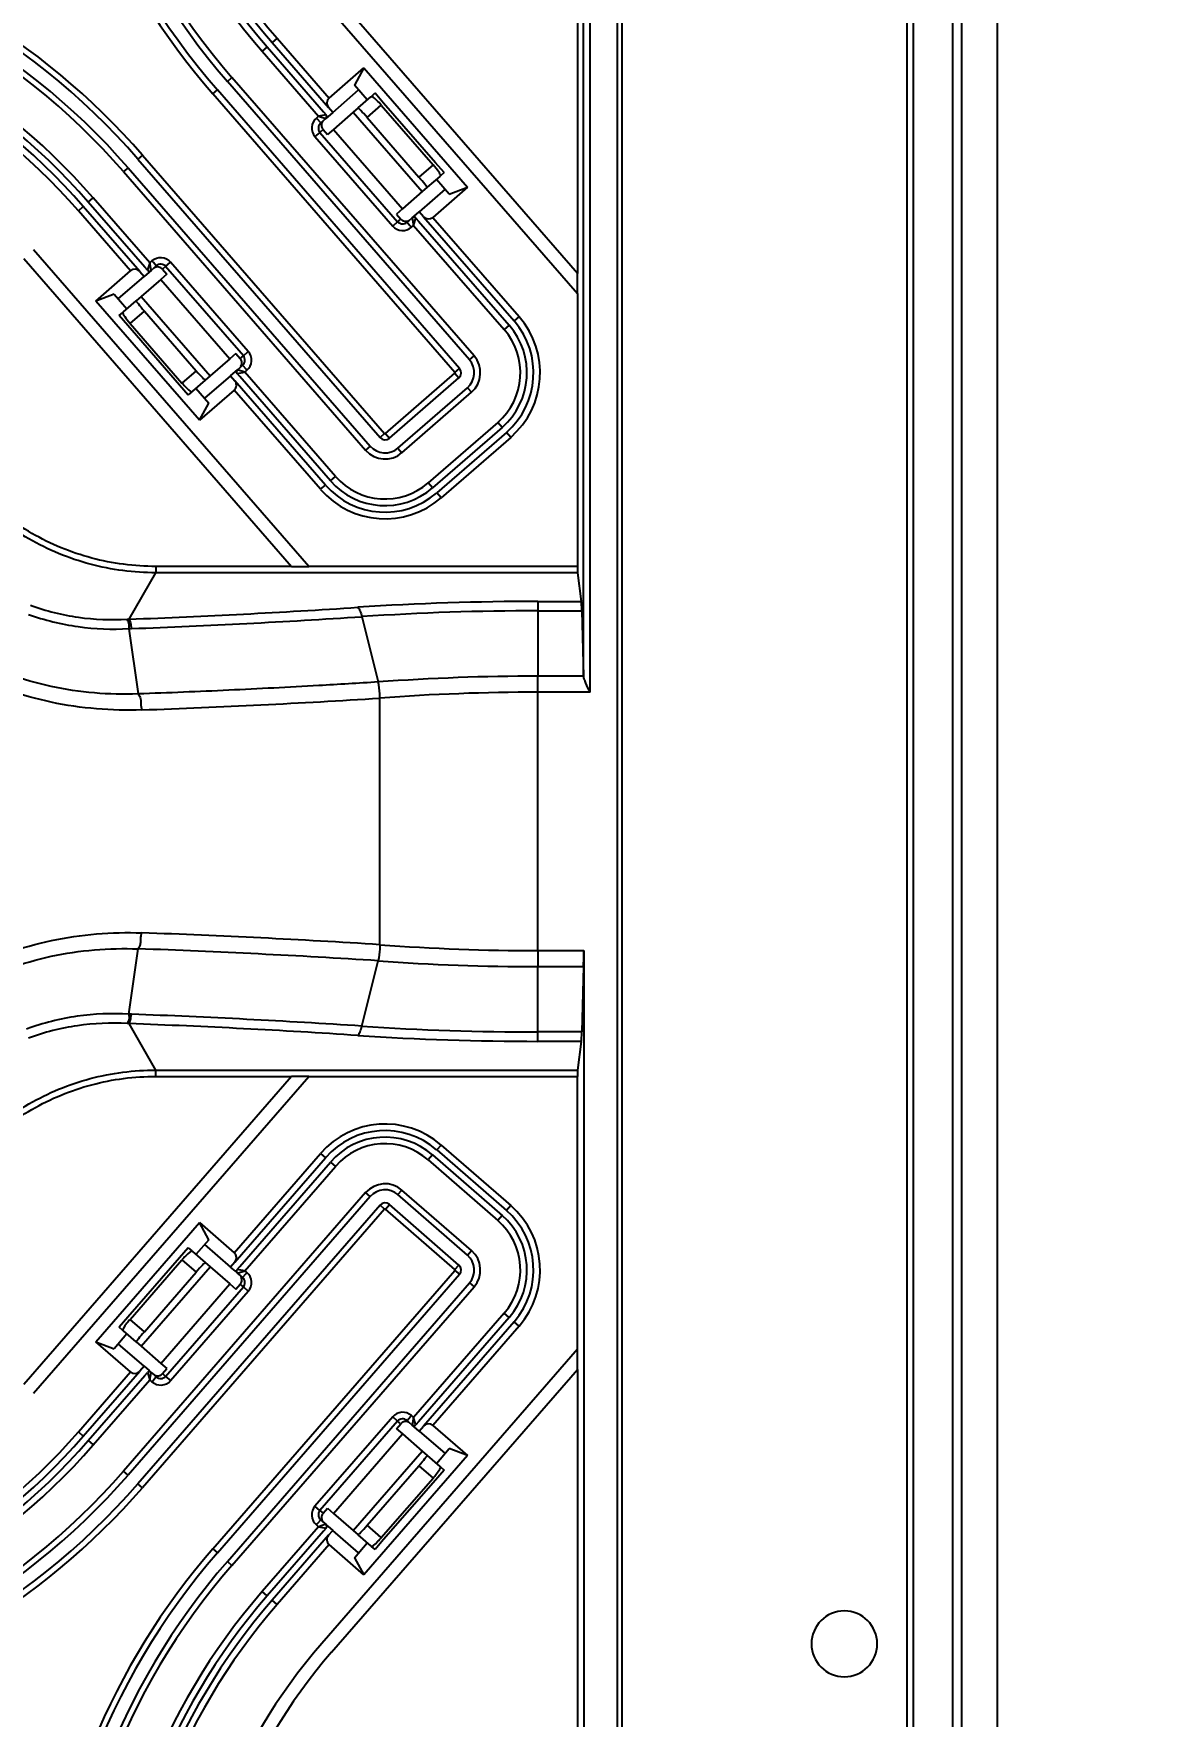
# Model space of a CAD drawing. Header units: millimetres. Extents: x -1070 to 42146, y 1440 to 12921.
# Drawn here: x 2484.3 to 2568.7, y 3203.5 to 3331.4 of the extents above; entities that cross this region are included whole.
import ezdxf

# ---------------------------------------------------------------- set-up
doc = ezdxf.new("R2010")
doc.units = ezdxf.units.MM
doc.layers.add('DIM', color=4, linetype='Continuous')
doc.layers.add('n', color=7, linetype='Continuous')
doc.styles.get("Standard").update_dxf_attribs({"font": 'arial.ttf'})
doc.dimstyles.new('ISO-200', dxfattribs={"dimtxt": 30, "dimasz": 25, "dimexe": 1.25, "dimexo": 5, "dimgap": 5, "dimtad": 1, "dimtoh": 1, "dimdec": 1, "dimdsep": 46, "dimtxsty": 'Standard', "dimcen": 2.5, "dimadec": 0, "dimazin": 0, "dimtfac": 1, "dimtdec": 1, "dimtmove": 0, "dimatfit": 3, "dimfxl": 1, "dimarcsym": 0})

# ---------------------------------------------------------------- blocks, each defined once
blk = doc.blocks.new('*D66')
at = {"layer": 'Defpoints', "color": 0, "transparency": 16777216}
for p in [(2539.58, 3416.54), (2539.58, 2876.54), (2635.81, 2876.54)]:
    blk.add_point(p, dxfattribs=at)
at = {"layer": 'DIM', "color": 0, "lineweight": -2, "transparency": 16777216}
for p, q in [((2544.58, 3416.54), (2637.06, 3416.54)), ((2635.81, 3391.54), (2635.81, 2901.54)), ((2544.58, 2876.54), (2637.06, 2876.54))]:
    blk.add_line(p, q, dxfattribs=at)
at = {"layer": 'DIM', "color": 0, "transparency": 16777216}
for points in [[(2631.64, 3391.54), (2639.98, 3391.54), (2635.81, 3416.54)], [(2631.64, 2901.54), (2639.98, 2901.54), (2635.81, 2876.54)]]:
    blk.add_solid(points, dxfattribs=at)
at = {"layer": 'DIM', "color": 0, "lineweight": -3, "transparency": 16777216, "insert": (2591.97, 3133.41), "char_height": 30, "attachment_point": 2, "rotation": 90}
blk.add_mtext('540 [1\'-9 1/4"]', dxfattribs=at)
blk = doc.blocks.new('*D69')
at = {"layer": 'Defpoints', "color": 0, "transparency": 16777216}
for p in [(2484.58, 3511.54), (2482.58, 2781.54), (2682.22, 2781.54)]:
    blk.add_point(p, dxfattribs=at)
at = {"layer": 'DIM', "color": 0, "lineweight": -2, "transparency": 16777216}
for p, q in [((2489.58, 3511.54), (2683.47, 3511.54)), ((2682.22, 3486.54), (2682.22, 2806.54)), ((2487.58, 2781.54), (2683.47, 2781.54))]:
    blk.add_line(p, q, dxfattribs=at)
at = {"layer": 'DIM', "color": 0, "transparency": 16777216}
for points in [[(2678.06, 3486.54), (2686.39, 3486.54), (2682.22, 3511.54)], [(2678.06, 2806.54), (2686.39, 2806.54), (2682.22, 2781.54)]]:
    blk.add_solid(points, dxfattribs=at)
at = {"layer": 'DIM', "color": 0, "lineweight": -3, "transparency": 16777216, "insert": (2638.38, 3133.41), "char_height": 30, "attachment_point": 2, "rotation": 90}
blk.add_mtext('730 [2\'-4 3/4"]', dxfattribs=at)

msp = doc.modelspace()

# ---------------------------------------------------------------- linework, layer by layer
at = {"layer": 'n', "color": 7, "linetype": 'Continuous', "lineweight": -3, "true_color": 0xffffff}
for p, q in [((2528.615, 3398.489), (2528.615, 2894.592)), ((2528.957, 3398.126), (2528.957, 2894.955)), ((2557.483, 3395.313), (2557.483, 2897.769)), ((2550.61, 3394.726), (2550.61, 2898.355)), ((2551.105, 3394.699), (2551.105, 2898.382)), ((2554.069, 3394.699), (2554.069, 3021.541)), ((2554.776, 3394.66), (2554.776, 3021.541)), ((2525.583, 3393.041), (2525.583, 3313.182)), ((2526.048, 3282.665), (2526.048, 3393.041)), ((2526.548, 3281.357), (2526.548, 3393.041)), ((2506.154, 3334.008), (2525.583, 3311.658)), ((2525.583, 3313.182), (2506.909, 3334.664)), ((2502.758, 3331.056), (2502.381, 3330.728)), ((2502.758, 3331.056), (2506.72, 3326.498)), ((2502.003, 3330.4), (2501.626, 3330.072)), ((2501.626, 3330.072), (2505.916, 3325.137)), ((2502.003, 3330.4), (2506.293, 3325.465)), ((2502.381, 3330.728), (2506.671, 3325.793)), ((2506.72, 3326.498), (2509.361, 3328.795)), ((2509.361, 3328.795), (2508.639, 3327.491)), ((2509.361, 3328.795), (2517.234, 3319.738)), ((2498.984, 3327.776), (2499.33, 3328.076)), ((2517.38, 3306.614), (2498.984, 3327.776)), ((2517.726, 3306.915), (2499.33, 3328.076)), ((2509.617, 3326.367), (2508.639, 3327.491)), ((2497.884, 3326.819), (2498.23, 3327.12)), ((2516.279, 3305.658), (2497.884, 3326.819)), ((2516.625, 3305.958), (2498.23, 3327.12)), ((2506.999, 3325.416), (2508.961, 3327.121)), ((2508.92, 3325.761), (2509.876, 3326.591)), ((2509.602, 3325.029), (2510.681, 3325.967)), ((2509.876, 3326.591), (2509.926, 3326.635)), ((2509.926, 3326.635), (2510.202, 3326.875)), ((2510.202, 3326.875), (2510.204, 3326.876)), ((2510.86, 3326.122), (2510.204, 3326.877)), ((2510.681, 3325.967), (2514.617, 3321.438)), ((2514.796, 3321.594), (2510.86, 3326.122)), ((2505.916, 3325.137), (2505.747, 3324.99)), ((2505.804, 3324.925), (2505.747, 3324.99)), ((2506.075, 3324.613), (2505.804, 3324.925)), ((2506.49, 3325.238), (2505.916, 3325.137)), ((2505.916, 3325.137), (2506.458, 3324.96)), ((2506.244, 3324.76), (2506.075, 3324.613)), ((2506.47, 3324.956), (2506.244, 3324.76)), ((2506.293, 3325.465), (2506.49, 3325.238)), ((2506.458, 3324.96), (2506.47, 3324.956)), ((2506.621, 3325.088), (2506.47, 3324.956)), ((2506.999, 3325.416), (2506.621, 3325.088)), ((2506.999, 3325.416), (2506.671, 3325.793)), ((2508.542, 3325.432), (2507.039, 3324.126)), ((2508.92, 3325.761), (2508.542, 3325.432)), ((2508.542, 3325.432), (2513.791, 3319.395)), ((2509.602, 3325.029), (2513.539, 3320.501)), ((2506.017, 3323.9), (2505.643, 3323.575)), ((2505.643, 3323.575), (2511.547, 3316.782)), ((2506.255, 3324.106), (2506.017, 3323.9)), ((2506.017, 3323.9), (2511.922, 3317.108)), ((2506.255, 3324.106), (2506.583, 3323.729)), ((2507.039, 3324.126), (2506.583, 3323.729)), ((2507.039, 3324.126), (2512.287, 3318.088)), ((2492.538, 3322.172), (2492.192, 3321.871)), ((2492.538, 3322.172), (2510.933, 3301.011)), ((2491.437, 3321.215), (2491.091, 3320.915)), ((2491.091, 3320.915), (2509.487, 3299.753)), ((2491.437, 3321.215), (2509.833, 3300.054)), ((2492.192, 3321.871), (2510.587, 3300.71)), ((2514.617, 3321.438), (2513.539, 3320.501)), ((2515.452, 3320.839), (2514.796, 3321.594)), ((2515.452, 3320.839), (2515.174, 3320.597)), ((2515.522, 3319.574), (2513.559, 3317.868)), ((2514.168, 3319.723), (2513.791, 3319.395)), ((2515.124, 3320.554), (2514.168, 3319.723)), ((2517.234, 3319.738), (2514.593, 3317.442)), ((2515.843, 3319.204), (2514.865, 3320.329)), ((2515.174, 3320.597), (2515.124, 3320.554)), ((2515.843, 3319.204), (2517.234, 3319.738)), ((2487.664, 3317.935), (2488.041, 3318.263)), ((2492.331, 3313.328), (2488.041, 3318.263)), ((2488.418, 3318.591), (2488.796, 3318.919)), ((2492.709, 3313.656), (2488.418, 3318.591)), ((2493.086, 3313.984), (2488.796, 3318.919)), ((2513.791, 3319.395), (2512.287, 3318.088)), ((2491.626, 3313.377), (2487.664, 3317.935)), ((2511.922, 3317.108), (2511.547, 3316.782)), ((2512.287, 3318.088), (2511.831, 3317.691)), ((2511.831, 3317.691), (2512.159, 3317.314)), ((2511.922, 3317.108), (2512.159, 3317.314)), ((2512.636, 3317.066), (2512.805, 3317.212)), ((2512.636, 3317.066), (2512.852, 3316.817)), ((2512.805, 3317.212), (2513.031, 3317.409)), ((2513.031, 3317.409), (2513.182, 3317.54)), ((2513.031, 3317.409), (2513.133, 3316.835)), ((2513.133, 3316.835), (2513.155, 3316.904)), ((2513.155, 3316.904), (2513.309, 3317.377)), ((2513.182, 3317.54), (2513.559, 3317.868)), ((2513.309, 3317.377), (2513.313, 3317.39)), ((2513.313, 3317.39), (2513.51, 3317.163)), ((2513.51, 3317.163), (2520.399, 3309.239)), ((2513.887, 3317.491), (2513.559, 3317.868)), ((2513.887, 3317.491), (2520.776, 3309.567)), ((2514.593, 3317.442), (2521.153, 3309.895)), ((2512.852, 3316.817), (2512.964, 3316.688)), ((2512.964, 3316.688), (2513.133, 3316.835)), ((2513.133, 3316.835), (2520.021, 3308.911)), ((2505.187, 3290.917), (2484.268, 3314.983)), ((2483.513, 3314.327), (2503.862, 3290.917)), ((2488.984, 3311.081), (2491.626, 3313.377)), ((2492.331, 3313.328), (2492.659, 3312.95)), ((2493.037, 3313.278), (2492.659, 3312.95)), ((2492.905, 3313.429), (2492.709, 3313.656)), ((2492.909, 3313.442), (2492.905, 3313.429)), ((2493.064, 3313.915), (2492.909, 3313.442)), ((2493.187, 3313.41), (2493.037, 3313.278)), ((2493.086, 3313.984), (2493.064, 3313.915)), ((2493.255, 3314.131), (2493.086, 3313.984)), ((2493.187, 3313.41), (2493.086, 3313.984)), ((2493.414, 3313.607), (2493.187, 3313.41)), ((2493.367, 3314.001), (2493.255, 3314.131)), ((2493.583, 3313.753), (2493.367, 3314.001)), ((2493.583, 3313.753), (2493.414, 3313.607)), ((2494.387, 3313.128), (2493.931, 3312.731)), ((2494.296, 3313.711), (2494.059, 3313.505)), ((2494.059, 3313.505), (2494.387, 3313.128)), ((2494.296, 3313.711), (2494.671, 3314.037)), ((2500.201, 3306.919), (2494.296, 3313.711)), ((2500.576, 3307.244), (2494.671, 3314.037)), ((2525.583, 3311.658), (2525.583, 3313.182)), ((2490.697, 3311.245), (2492.659, 3312.95)), ((2493.931, 3312.731), (2492.428, 3311.424)), ((2493.931, 3312.731), (2499.18, 3306.693)), ((2490.375, 3311.615), (2488.984, 3311.081)), ((2496.857, 3302.024), (2488.984, 3311.081)), ((2490.375, 3311.615), (2491.353, 3310.49)), ((2491.094, 3310.265), (2492.05, 3311.096)), ((2492.428, 3311.424), (2492.05, 3311.096)), ((2492.428, 3311.424), (2497.676, 3305.387)), ((2525.583, 3311.658), (2525.583, 3290.917)), ((2490.766, 3309.98), (2491.044, 3310.222)), ((2491.422, 3309.225), (2490.766, 3309.98)), ((2491.044, 3310.222), (2491.094, 3310.265)), ((2495.359, 3304.697), (2491.422, 3309.225)), ((2491.601, 3309.381), (2492.68, 3310.318)), ((2491.601, 3309.381), (2495.537, 3304.852)), ((2492.68, 3310.318), (2496.616, 3305.79)), ((2520.399, 3309.239), (2520.021, 3308.911)), ((2521.153, 3309.895), (2520.776, 3309.567)), ((2499.18, 3306.693), (2497.676, 3305.387)), ((2499.636, 3307.09), (2499.18, 3306.693)), ((2499.636, 3307.09), (2499.964, 3306.713)), ((2499.964, 3306.713), (2500.201, 3306.919)), ((2500.201, 3306.919), (2500.576, 3307.244)), ((2517.38, 3306.614), (2517.726, 3306.915)), ((2496.616, 3305.79), (2495.537, 3304.852)), ((2499.22, 3305.403), (2497.258, 3303.698)), ((2499.22, 3305.403), (2499.597, 3305.731)), ((2499.22, 3305.403), (2499.548, 3305.026)), ((2499.597, 3305.731), (2499.748, 3305.863)), ((2499.728, 3305.58), (2500.303, 3305.682)), ((2499.925, 3305.354), (2499.728, 3305.58)), ((2499.748, 3305.863), (2499.974, 3306.059)), ((2499.761, 3305.858), (2499.748, 3305.863)), ((2500.303, 3305.682), (2499.761, 3305.858)), ((2499.974, 3306.059), (2500.143, 3306.206)), ((2500.143, 3306.206), (2500.414, 3305.894)), ((2500.303, 3305.682), (2500.471, 3305.829)), ((2507.191, 3297.758), (2500.303, 3305.682)), ((2500.414, 3305.894), (2500.471, 3305.829)), ((2510.992, 3301.006), (2516.275, 3305.599)), ((2516.275, 3305.599), (2516.576, 3305.253)), ((2516.279, 3305.658), (2516.625, 3305.958)), ((2496.015, 3303.942), (2495.359, 3304.697)), ((2496.293, 3304.184), (2496.016, 3303.944)), ((2496.343, 3304.228), (2496.293, 3304.184)), ((2497.298, 3305.058), (2496.343, 3304.228)), ((2496.601, 3304.452), (2497.579, 3303.327)), ((2499.498, 3304.321), (2496.857, 3302.024)), ((2497.676, 3305.387), (2497.298, 3305.058)), ((2506.059, 3296.774), (2499.498, 3304.321)), ((2506.436, 3297.102), (2499.548, 3305.026)), ((2506.814, 3297.43), (2499.925, 3305.354)), ((2511.293, 3300.661), (2516.576, 3305.253)), ((2511.949, 3299.906), (2517.232, 3304.498)), ((2512.249, 3299.56), (2517.532, 3304.152)), ((2517.232, 3304.498), (2517.532, 3304.152)), ((2496.016, 3303.944), (2496.015, 3303.942)), ((2496.857, 3302.024), (2497.579, 3303.327)), ((2519.528, 3301.857), (2514.245, 3297.264)), ((2519.856, 3301.479), (2519.528, 3301.857)), ((2510.933, 3301.011), (2510.587, 3300.71)), ((2510.992, 3301.006), (2511.293, 3300.661)), ((2519.856, 3301.479), (2514.573, 3296.887)), ((2520.184, 3301.102), (2514.901, 3296.51)), ((2520.512, 3300.725), (2515.229, 3296.132)), ((2520.512, 3300.725), (2520.184, 3301.102)), ((2509.833, 3300.054), (2509.487, 3299.753)), ((2511.949, 3299.906), (2512.249, 3299.56)), ((2506.814, 3297.43), (2507.191, 3297.758)), ((2506.059, 3296.774), (2506.436, 3297.102)), ((2514.573, 3296.887), (2514.245, 3297.264)), ((2515.229, 3296.132), (2514.901, 3296.51)), ((2491.524, 3286.907), (2493.56, 3290.434)), ((2493.56, 3290.917), (2493.56, 3290.434)), ((2503.862, 3290.917), (2493.56, 3290.917)), ((2525.596, 3290.434), (2493.56, 3290.434)), ((2503.862, 3290.917), (2505.187, 3290.917)), ((2525.583, 3290.917), (2505.187, 3290.917)), ((2525.596, 3290.434), (2525.88, 3288.254)), ((2522.583, 3288.254), (2525.88, 3288.254)), ((2522.583, 3288.254), (2522.583, 3287.54)), ((2522.583, 3287.54), (2522.583, 3282.575)), ((2522.583, 3287.54), (2525.917, 3287.54)), ((2525.917, 3287.54), (2526.05, 3282.575)), ((2509.212, 3287.098), (2510.445, 3282.135)), ((2491.496, 3286.185), (2491.7, 3286.194)), ((2491.496, 3286.185), (2492.204, 3281.225)), ((2526.05, 3282.575), (2522.583, 3282.575)), ((2522.583, 3281.357), (2522.583, 3282.575)), ((2522.583, 3261.724), (2522.583, 3281.357)), ((2526.548, 3281.357), (2522.583, 3281.357)), ((2510.579, 3262.171), (2510.579, 3280.911)), ((2491.497, 3256.895), (2492.205, 3261.853)), ((2509.211, 3255.983), (2510.445, 3260.947)), ((2522.583, 3261.724), (2526.065, 3261.724)), ((2522.583, 3261.724), (2522.583, 3260.507)), ((2526.065, 3261.724), (2526.065, 3150.041)), ((2522.583, 3260.507), (2526.05, 3260.507)), ((2522.583, 3255.542), (2522.583, 3260.507)), ((2526.05, 3260.507), (2525.917, 3255.542)), ((2491.7, 3256.887), (2491.496, 3256.896)), ((2493.56, 3252.647), (2491.524, 3256.174)), ((2525.917, 3255.542), (2522.583, 3255.542)), ((2522.583, 3254.827), (2522.583, 3255.542)), ((2525.88, 3254.827), (2522.583, 3254.827)), ((2525.88, 3254.827), (2525.596, 3252.647)), ((2503.862, 3252.164), (2483.513, 3228.755)), ((2484.268, 3228.099), (2505.187, 3252.164)), ((2493.56, 3252.647), (2525.596, 3252.647)), ((2493.56, 3252.164), (2493.56, 3252.647)), ((2493.56, 3252.164), (2503.862, 3252.164)), ((2505.187, 3252.164), (2503.862, 3252.164)), ((2505.187, 3252.164), (2525.583, 3252.164)), ((2525.583, 3231.423), (2525.583, 3252.164)), ((2515.229, 3246.949), (2514.901, 3246.572)), ((2514.901, 3246.572), (2520.184, 3241.979)), ((2515.229, 3246.949), (2520.512, 3242.357)), ((2499.498, 3238.761), (2506.059, 3246.308)), ((2499.548, 3238.055), (2506.436, 3245.98)), ((2499.925, 3237.727), (2506.814, 3245.652)), ((2500.303, 3237.399), (2507.191, 3245.324)), ((2506.059, 3246.308), (2506.436, 3245.98)), ((2506.814, 3245.652), (2507.191, 3245.324)), ((2514.573, 3246.194), (2514.245, 3245.817)), ((2514.245, 3245.817), (2519.528, 3241.225)), ((2514.573, 3246.194), (2519.856, 3241.602)), ((2509.487, 3243.328), (2491.091, 3222.167)), ((2509.833, 3243.028), (2491.437, 3221.866)), ((2509.833, 3243.028), (2509.487, 3243.328)), ((2511.949, 3243.176), (2512.249, 3243.521)), ((2517.232, 3238.583), (2511.949, 3243.176)), ((2517.532, 3238.929), (2512.249, 3243.521)), ((2510.587, 3242.372), (2492.192, 3221.21)), ((2510.933, 3242.071), (2492.538, 3220.91)), ((2510.933, 3242.071), (2510.587, 3242.372)), ((2510.992, 3242.075), (2511.293, 3242.421)), ((2516.275, 3237.483), (2510.992, 3242.075)), ((2516.576, 3237.829), (2511.293, 3242.421)), ((2519.856, 3241.602), (2519.528, 3241.225)), ((2520.512, 3242.357), (2520.184, 3241.979)), ((2488.984, 3232.001), (2496.857, 3241.057)), ((2497.579, 3239.754), (2496.857, 3241.057)), ((2496.857, 3241.057), (2499.498, 3238.761)), ((2496.015, 3239.139), (2495.359, 3238.384)), ((2496.015, 3239.139), (2496.293, 3238.898)), ((2496.293, 3238.898), (2496.343, 3238.854)), ((2497.579, 3239.754), (2496.601, 3238.629)), ((2497.258, 3239.384), (2499.22, 3237.678)), ((2517.232, 3238.583), (2517.532, 3238.929)), ((2495.359, 3238.384), (2491.422, 3233.856)), ((2491.601, 3233.701), (2495.537, 3238.229)), ((2492.428, 3231.657), (2497.676, 3237.695)), ((2495.537, 3238.229), (2496.616, 3237.292)), ((2496.343, 3238.854), (2497.298, 3238.023)), ((2497.298, 3238.023), (2497.676, 3237.695)), ((2497.676, 3237.695), (2499.18, 3236.388)), ((2499.548, 3238.055), (2499.22, 3237.678)), ((2499.597, 3237.35), (2499.22, 3237.678)), ((2499.728, 3237.501), (2499.925, 3237.727)), ((2516.275, 3237.483), (2516.576, 3237.829)), ((2492.68, 3232.763), (2496.616, 3237.292)), ((2493.931, 3230.35), (2499.18, 3236.388)), ((2497.884, 3216.262), (2516.279, 3237.424)), ((2498.23, 3215.962), (2516.625, 3237.123)), ((2498.984, 3215.306), (2517.38, 3236.467)), ((2499.18, 3236.388), (2499.636, 3235.992)), ((2499.748, 3237.219), (2499.597, 3237.35)), ((2499.636, 3235.992), (2499.964, 3236.369)), ((2500.167, 3237.423), (2499.728, 3237.501)), ((2499.748, 3237.219), (2500.303, 3237.399)), ((2499.974, 3237.022), (2499.748, 3237.219)), ((2500.201, 3236.163), (2499.964, 3236.369)), ((2500.143, 3236.875), (2499.974, 3237.022)), ((2500.143, 3236.875), (2500.414, 3237.187)), ((2500.303, 3237.399), (2500.167, 3237.423)), ((2500.471, 3237.253), (2500.303, 3237.399)), ((2500.414, 3237.187), (2500.471, 3237.253)), ((2516.279, 3237.424), (2516.625, 3237.123)), ((2517.38, 3236.467), (2517.726, 3236.166)), ((2494.296, 3229.37), (2500.201, 3236.163)), ((2494.671, 3229.045), (2500.576, 3235.837)), ((2499.33, 3215.005), (2517.726, 3236.166)), ((2500.201, 3236.163), (2500.576, 3235.837)), ((2491.422, 3233.856), (2490.766, 3233.101)), ((2520.021, 3234.171), (2513.133, 3226.246)), ((2520.399, 3233.843), (2513.51, 3225.918)), ((2520.399, 3233.843), (2520.021, 3234.171)), ((2491.353, 3232.592), (2490.375, 3231.467)), ((2490.768, 3233.1), (2490.766, 3233.101)), ((2491.044, 3232.86), (2490.768, 3233.1)), ((2491.094, 3232.816), (2491.044, 3232.86)), ((2492.05, 3231.986), (2491.094, 3232.816)), ((2492.68, 3232.763), (2491.601, 3233.701)), ((2520.776, 3233.515), (2513.887, 3225.59)), ((2521.153, 3233.187), (2514.593, 3225.64)), ((2521.153, 3233.187), (2520.776, 3233.515)), ((2488.984, 3232.001), (2490.375, 3231.467)), ((2491.626, 3229.704), (2488.984, 3232.001)), ((2492.659, 3230.131), (2490.697, 3231.837)), ((2492.05, 3231.986), (2492.428, 3231.657)), ((2492.428, 3231.657), (2493.931, 3230.35)), ((2525.583, 3231.423), (2506.154, 3209.073)), ((2525.583, 3229.899), (2525.583, 3231.423)), ((2492.659, 3230.131), (2492.331, 3229.754)), ((2492.659, 3230.131), (2493.037, 3229.803)), ((2493.931, 3230.35), (2494.387, 3229.954)), ((2494.059, 3229.577), (2494.387, 3229.954)), ((2487.664, 3225.147), (2491.626, 3229.704)), ((2488.041, 3224.818), (2492.331, 3229.754)), ((2488.418, 3224.49), (2492.709, 3229.426)), ((2488.796, 3224.162), (2493.086, 3229.098)), ((2492.709, 3229.426), (2492.905, 3229.652)), ((2492.905, 3229.652), (2493.086, 3229.098)), ((2493.037, 3229.803), (2493.187, 3229.672)), ((2493.086, 3229.098), (2493.187, 3229.672)), ((2493.086, 3229.098), (2493.255, 3228.951)), ((2493.187, 3229.672), (2493.414, 3229.475)), ((2493.312, 3229.016), (2493.255, 3228.951)), ((2493.583, 3229.328), (2493.312, 3229.016)), ((2493.414, 3229.475), (2493.583, 3229.328)), ((2494.059, 3229.577), (2494.296, 3229.37)), ((2494.296, 3229.37), (2494.671, 3229.045)), ((2506.909, 3208.417), (2525.583, 3229.899)), ((2525.583, 3229.899), (2525.583, 3150.041)), ((2511.547, 3226.299), (2505.643, 3219.507)), ((2511.922, 3225.974), (2511.547, 3226.299)), ((2512.636, 3226.016), (2512.907, 3226.328)), ((2512.907, 3226.328), (2512.964, 3226.393)), ((2513.133, 3226.246), (2512.964, 3226.393)), ((2513.133, 3226.246), (2513.031, 3225.672)), ((2513.313, 3225.692), (2513.133, 3226.246)), ((2487.664, 3225.147), (2488.041, 3224.818)), ((2511.922, 3225.974), (2506.017, 3219.181)), ((2507.039, 3218.956), (2512.287, 3224.994)), ((2511.831, 3225.39), (2512.159, 3225.767)), ((2511.831, 3225.39), (2512.287, 3224.994)), ((2512.159, 3225.767), (2511.922, 3225.974)), ((2512.287, 3224.994), (2513.791, 3223.687)), ((2512.805, 3225.869), (2512.636, 3226.016)), ((2513.031, 3225.672), (2512.805, 3225.869)), ((2513.182, 3225.541), (2513.031, 3225.672)), ((2513.559, 3225.213), (2513.182, 3225.541)), ((2513.51, 3225.918), (2513.313, 3225.692)), ((2513.559, 3225.213), (2513.887, 3225.59)), ((2513.559, 3225.213), (2515.522, 3223.507)), ((2514.593, 3225.64), (2517.234, 3223.343)), ((2488.418, 3224.49), (2488.796, 3224.162)), ((2508.542, 3217.649), (2513.791, 3223.687)), ((2513.791, 3223.687), (2514.168, 3223.358)), ((2514.865, 3222.753), (2515.843, 3223.877)), ((2517.234, 3223.343), (2515.843, 3223.877)), ((2517.234, 3223.343), (2509.361, 3214.287)), ((2509.602, 3218.053), (2513.539, 3222.581)), ((2513.539, 3222.581), (2514.617, 3221.643)), ((2514.168, 3223.358), (2515.124, 3222.528)), ((2515.124, 3222.528), (2515.174, 3222.484)), ((2515.174, 3222.484), (2515.451, 3222.244)), ((2491.437, 3221.866), (2491.091, 3222.167)), ((2492.538, 3220.91), (2492.192, 3221.21)), ((2510.681, 3217.115), (2514.617, 3221.643)), ((2514.796, 3221.488), (2510.86, 3216.96)), ((2515.452, 3222.243), (2514.796, 3221.488)), ((2515.451, 3222.244), (2515.452, 3222.243)), ((2506.017, 3219.181), (2505.643, 3219.507)), ((2506.075, 3218.469), (2505.804, 3218.157)), ((2506.017, 3219.181), (2506.255, 3218.975)), ((2506.075, 3218.469), (2506.244, 3218.322)), ((2506.255, 3218.975), (2506.583, 3219.352)), ((2506.583, 3219.352), (2507.039, 3218.956)), ((2507.039, 3218.956), (2508.542, 3217.649)), ((2505.916, 3217.945), (2501.626, 3213.009)), ((2506.293, 3217.617), (2502.003, 3212.681)), ((2506.671, 3217.289), (2502.381, 3212.353)), ((2505.804, 3218.157), (2505.747, 3218.091)), ((2505.747, 3218.091), (2505.916, 3217.945)), ((2506.47, 3218.125), (2505.916, 3217.945)), ((2505.916, 3217.945), (2506.052, 3217.921)), ((2506.052, 3217.921), (2506.49, 3217.843)), ((2506.244, 3218.322), (2506.47, 3218.125)), ((2506.49, 3217.843), (2506.293, 3217.617)), ((2506.47, 3218.125), (2506.621, 3217.994)), ((2506.621, 3217.994), (2506.999, 3217.666)), ((2506.671, 3217.289), (2506.999, 3217.666)), ((2508.961, 3215.96), (2506.999, 3217.666)), ((2508.542, 3217.649), (2508.92, 3217.321)), ((2509.876, 3216.49), (2508.92, 3217.321)), ((2510.681, 3217.115), (2509.602, 3218.053)), ((2497.884, 3216.262), (2498.23, 3215.962)), ((2506.72, 3216.583), (2502.758, 3212.025)), ((2509.361, 3214.287), (2506.72, 3216.583)), ((2508.639, 3215.59), (2509.617, 3216.715)), ((2509.926, 3216.447), (2509.876, 3216.49)), ((2510.204, 3216.205), (2509.926, 3216.447)), ((2510.86, 3216.96), (2510.204, 3216.205)), ((2498.984, 3215.306), (2499.33, 3215.005)), ((2508.639, 3215.59), (2509.361, 3214.287)), ((2502.003, 3212.681), (2501.626, 3213.009)), ((2502.758, 3212.025), (2502.381, 3212.353))]:
    msp.add_line(p, q, dxfattribs=at)
for centre, radius, start, end in [((2538.607, 3362.219), 53.5, 180, 221), ((2538.607, 3362.219), 52.5, 180, 221), ((2538.607, 3362.219), 52.042, 180, 221), ((2538.607, 3362.219), 49, 180, 221), ((2538.607, 3362.219), 48.5, 180, 221), ((2538.607, 3362.219), 48, 180, 221), ((2538.607, 3362.219), 47.5, 180, 221), ((2538.607, 3362.219), 53.958, 184.01469, 221), ((2451.815, 3286.772), 52.5, 41, 82), ((2451.815, 3286.772), 53.5, 41, 82), ((2451.815, 3286.772), 53.958, 41, 77.98531), ((2451.815, 3286.772), 52.042, 41, 82), ((2451.815, 3286.772), 48.5, 41, 82), ((2451.815, 3286.772), 49, 41, 82), ((2451.815, 3286.772), 47.5, 41, 82), ((2451.815, 3286.772), 48, 41, 82), ((2506.339, 3325.107), 0.2, 311, 41), ((2513.162, 3317.258), 0.2, 101.00044, 131), ((2513.162, 3317.258), 0.2, 41, 101.00044), ((2493.056, 3313.561), 0.2, 221, 281.00044), ((2493.056, 3313.561), 0.2, 281.00044, 311), ((2516.248, 3305.63), 5.5, 311, 41), ((2516.248, 3305.63), 6, 311, 40.74999), ((2516.248, 3305.63), 6.5, 311, 41), ((2516.248, 3305.63), 6, 40.74999, 41), ((2516.248, 3305.63), 5, 311, 41), ((2516.248, 3305.63), 1.958, 311, 41), ((2499.879, 3305.712), 0.2, 131, 221), ((2516.248, 3305.63), 0.0417, 311, 41), ((2516.248, 3305.63), 0.5, 311, 41), ((2516.248, 3305.63), 1.5, 311, 41), ((2510.965, 3301.038), 0.5, 221, 311), ((2510.965, 3301.038), 0.0417, 221, 311), ((2510.965, 3301.038), 1.958, 221, 311), ((2510.965, 3301.038), 1.5, 221, 311), ((2510.965, 3301.038), 5, 221, 311), ((2510.965, 3301.038), 6.5, 221, 311), ((2510.965, 3301.038), 6, 221, 310.74999), ((2510.965, 3301.038), 5.5, 221, 311), ((2510.965, 3301.038), 6, 310.74999, 311), ((2468.513, 3898.818), 612.343, 272.153586, 273.782423), ((2522.457, 3081.881), 206.373, 89.96512, 93.76434), ((2522.466, 3088.408), 199.132, 89.96623, 93.81636), ((2490.823, 3302.506), 15.614, 272.03728, 272.57347), ((2468.509, 3905.71), 619.95, 272.14378, 273.764422), ((2522.57, 3115.331), 167.244, 89.99575, 94.15763), ((2522.577, 3120.111), 161.247, 89.99773, 94.26694), ((2470.067, 3915.327), 635.709, 272.021209, 273.653839), ((2470.073, 2627.878), 635.585, 86.346003, 87.978949), ((2522.504, 3421.011), 159.287, 265.70679, 270.02854), ((2469.638, 2626.148), 636.109, 86.321924, 87.966995), ((2522.496, 3425.699), 165.193, 265.81651, 270.03011), ((2468.778, 2642.583), 614.732, 86.2287, 87.8631), ((2490.823, 3240.575), 15.615, 87.42656, 87.96267), ((2468.794, 2649.683), 606.917, 86.210296, 87.853696), ((2522.559, 3457.5), 201.959, 266.21059, 270.00681), ((2522.552, 3464.115), 209.288, 266.26212, 270.00842), ((2510.965, 3242.044), 6.5, 49, 139), ((2510.965, 3242.044), 6, 49.24999, 139), ((2510.965, 3242.044), 5.5, 49, 139), ((2510.965, 3242.044), 5, 49, 139), ((2510.965, 3242.044), 6, 49, 49.24999), ((2510.965, 3242.044), 1.958, 49, 139), ((2510.965, 3242.044), 1.5, 49, 139), ((2510.965, 3242.044), 0.5, 49, 139), ((2510.965, 3242.044), 0.0417, 49, 139), ((2516.248, 3237.451), 5.5, 319, 49), ((2516.248, 3237.451), 6, 319.24999, 49), ((2516.248, 3237.451), 6.5, 319, 49), ((2516.248, 3237.451), 5, 319, 49), ((2516.248, 3237.451), 1.958, 319, 49), ((2516.248, 3237.451), 0.5, 319, 49), ((2516.248, 3237.451), 1.5, 319, 49), ((2499.879, 3237.37), 0.2, 169.00029, 229), ((2499.879, 3237.37), 0.2, 139, 169.00029), ((2516.248, 3237.451), 0.0417, 319, 49), ((2516.248, 3237.451), 6, 319, 319.24999), ((2493.056, 3229.521), 0.2, 49, 139), ((2451.815, 3256.309), 47.5, 278, 319), ((2513.162, 3225.823), 0.2, 229, 319), ((2451.815, 3256.309), 48, 278, 319), ((2451.815, 3256.309), 48.5, 278, 319), ((2451.815, 3256.309), 49, 278, 319), ((2451.815, 3256.309), 52.042, 278, 319), ((2451.815, 3256.309), 52.5, 278, 319), ((2451.815, 3256.309), 53.5, 278, 319), ((2451.815, 3256.309), 53.958, 282.01469, 319), ((2506.339, 3217.974), 0.2, 349.00029, 49), ((2506.339, 3217.974), 0.2, 319, 349.00029), ((2538.607, 3180.863), 53.958, 139, 175.98531), ((2538.607, 3180.863), 53.5, 139, 180), ((2538.607, 3180.863), 52.5, 139, 180), ((2538.607, 3180.863), 52.042, 139, 180), ((2538.607, 3180.863), 49, 139, 180), ((2538.607, 3180.863), 48.5, 139, 180), ((2538.607, 3180.863), 48, 139, 180), ((2538.607, 3180.863), 47.5, 139, 180), ((2545.864, 3209.041), 2.5, 0, 180), ((2538.607, 3180.863), 43, 139, 180), ((2538.607, 3180.863), 42, 139, 180), ((2545.864, 3209.041), 2.5, 180, 0)]:
    msp.add_arc(centre, radius, start, end, dxfattribs=at)
for centre, major_axis, ratio, start_param, end_param in [((2507.048, 3326.121), (-0.328, 0.377), 1, 0, 1.5707963), ((2510.582, 3325.88), (-0.656, 0.755), 0.1316525, -1.0499925, 0), ((2510.582, 3325.88), (-0.656, 0.755), 0.1316525, -1.5707963, -1.0499925), ((2506.635, 3324.437), (-0.38, -0.33), 0.9925462, -1.3049386, -0.5210669), ((2509.576, 3325.006), (-0.656, 0.755), 0.0349208, -1.5707963, 0), ((2506.635, 3324.437), (-0.38, -0.33), 0.9925462, -0.5210669, 0), ((2514.518, 3321.352), (-0.656, 0.755), 0.1316525, -3.0063554, -1.5707963), ((2513.512, 3320.478), (-0.656, 0.755), 0.0349208, -3.1415927, -1.5707963), ((2514.518, 3321.352), (-0.656, 0.755), 0.1316525, -3.1415927, -3.0063554), ((2512.539, 3317.644), (0.38, 0.33), 0.9925462, 3.1415927, 3.7948493), ((2512.539, 3317.644), (0.38, 0.33), 0.9925462, 3.7948493, 4.5772425), ((2514.265, 3317.819), (0.377, 0.328), 1, 3.1415927, 4.712389), ((2491.954, 3313), (0.377, 0.328), 1, 0, 1.5707963), ((2493.679, 3313.174), (-0.38, -0.33), 0.9925462, 3.7948493, 4.5772425), ((2493.679, 3313.174), (-0.38, -0.33), 0.9925462, 3.1415927, 3.7948493), ((2492.706, 3310.341), (-0.656, 0.755), 0.0349208, 0, 1.5707963), ((2491.7, 3309.467), (-0.656, 0.755), 0.1316525, 0.1352372, 1.5707963), ((2491.7, 3309.467), (-0.656, 0.755), 0.1316525, 0, 0.1352372), ((2499.584, 3306.382), (0.38, 0.33), 0.9925462, -0.5210669, 0), ((2496.642, 3305.813), (-0.656, 0.755), 0.0349208, -4.712389, -3.1415927), ((2499.584, 3306.382), (0.38, 0.33), 0.9925462, -1.3049386, -0.5210669), ((2495.637, 3304.939), (-0.656, 0.755), 0.1316525, 1.5707963, 2.0916002), ((2495.637, 3304.939), (-0.656, 0.755), 0.1316525, -4.1915851, -3.1415927), ((2499.17, 3304.698), (-0.328, 0.377), 1, -3.1415927, -1.5707963), ((2525.6, 3290.917), (0, 0.5), 0.0349208, -4.712389, -3.403392), ((2525.862, 3286.322), (0, 2), 0.0349208, -0.9162979, -0.2617994), ((2525.995, 3261.724), (0, 2), 0.0349208, -2.2252948, -1.5707963), ((2525.862, 3256.759), (0, 2), 0.0349208, -2.8797933, -2.2252948), ((2525.6, 3252.164), (0, 0.5), 0.0349208, 0.2617994, 1.5707963), ((2495.637, 3238.143), (0.656, 0.755), 0.1316525, 0, 1.179801), ((2495.637, 3238.143), (0.656, 0.755), 0.1316525, 1.179801, 1.5707963), ((2496.642, 3237.269), (0.656, 0.755), 0.0349208, 0, 1.5707963), ((2499.17, 3238.384), (0.377, -0.328), 1, 0, 1.5707963), ((2499.584, 3236.699), (-0.38, 0.33), 0.9925462, 3.6626595, 4.5772425), ((2499.584, 3236.699), (-0.38, 0.33), 0.9925462, 3.1415927, 3.6626595), ((2491.7, 3233.615), (0.656, 0.755), 0.1316525, -4.3213937, -3.1415927), ((2491.7, 3233.615), (0.656, 0.755), 0.1316525, 1.5707963, 1.9617916), ((2492.706, 3232.74), (0.656, 0.755), 0.0349208, -4.712389, -3.1415927), ((2491.954, 3230.082), (0.377, -0.328), 1, -1.5707963, 0), ((2493.679, 3229.907), (0.38, -0.33), 0.9925462, -1.3049386, -0.6532567), ((2493.679, 3229.907), (0.38, -0.33), 0.9925462, -0.6532567, -0.5210669), ((2493.679, 3229.907), (0.38, -0.33), 0.9925462, -0.5210669, 0), ((2512.539, 3225.437), (-0.38, 0.33), 0.9925462, -0.5210669, 0), ((2512.539, 3225.437), (-0.38, 0.33), 0.9925462, -0.6532567, -0.5210669), ((2512.539, 3225.437), (-0.38, 0.33), 0.9925462, -1.3049386, -0.6532567), ((2514.265, 3225.262), (0.328, 0.377), 1, 0, 1.5707963), ((2513.512, 3222.604), (0.656, 0.755), 0.0349208, -1.5707963, 0), ((2514.518, 3221.73), (0.656, 0.755), 0.1316525, -1.179801, 0), ((2514.518, 3221.73), (0.656, 0.755), 0.1316525, -1.5707963, -1.179801), ((2506.635, 3218.645), (0.38, -0.33), 0.9925462, 3.6626595, 4.5772425), ((2506.635, 3218.645), (0.38, -0.33), 0.9925462, 3.1415927, 3.6626595), ((2507.048, 3216.961), (0.377, -0.328), 1, -3.1415927, -1.5707963), ((2509.576, 3218.075), (0.656, 0.755), 0.0349208, -3.1415927, -1.5707963), ((2510.582, 3217.201), (0.656, 0.755), 0.1316525, -3.1415927, -1.9617916), ((2510.582, 3217.201), (0.656, 0.755), 0.1316525, -1.9617916, -1.5707963)]:
    msp.add_ellipse(centre, major_axis=major_axis, ratio=ratio, start_param=start_param, end_param=end_param, dxfattribs=at)
for points, knots in [([(2505.747, 3324.99), (2505.554, 3324.822), (2505.289, 3324.313), (2505.475, 3323.768), (2505.643, 3323.575)], [0, 0, 0, 0, 0.5000431, 1, 1, 1, 1]), ([(2506.075, 3324.613), (2505.978, 3324.528), (2505.842, 3324.274), (2505.933, 3323.998), (2506.017, 3323.9)], [0, 0, 0, 0, 0.4993461, 1, 1, 1, 1]), ([(2511.922, 3317.108), (2512.007, 3317.01), (2512.268, 3316.882), (2512.539, 3316.981), (2512.636, 3317.066)], [0, 0, 0, 0, 0.5003688, 1, 1, 1, 1]), ([(2511.547, 3316.782), (2511.715, 3316.589), (2512.229, 3316.329), (2512.77, 3316.52), (2512.964, 3316.688)], [0, 0, 0, 0, 0.499672, 1, 1, 1, 1]), ([(2494.671, 3314.037), (2494.503, 3314.23), (2493.989, 3314.49), (2493.448, 3314.299), (2493.255, 3314.131)], [0, 0, 0, 0, 0.499672, 1, 1, 1, 1]), ([(2494.296, 3313.711), (2494.212, 3313.809), (2493.95, 3313.937), (2493.68, 3313.838), (2493.583, 3313.753)], [0, 0, 0, 0, 0.5003688, 1, 1, 1, 1]), ([(2500.143, 3306.206), (2500.24, 3306.291), (2500.376, 3306.545), (2500.286, 3306.821), (2500.201, 3306.919)], [0, 0, 0, 0, 0.4993461, 1, 1, 1, 1]), ([(2500.471, 3305.829), (2500.665, 3305.997), (2500.929, 3306.506), (2500.744, 3307.051), (2500.576, 3307.244)], [0, 0, 0, 0, 0.5000431, 1, 1, 1, 1]), ([(2493.56, 3290.917), (2491.921, 3290.918), (2488.625, 3291.341), (2484.026, 3293.239), (2480.083, 3296.273), (2478.068, 3298.915), (2477.248, 3300.335)], [0, 0, 0, 0, 0.2500201, 0.4999994, 0.7499786, 1, 1, 1, 1]), ([(2493.56, 3290.434), (2491.879, 3290.436), (2488.5, 3290.873), (2483.785, 3292.821), (2479.741, 3295.93), (2477.672, 3298.638), (2476.83, 3300.094)], [0, 0, 0, 0, 0.2500218, 0.4999992, 0.7499766, 1, 1, 1, 1]), ([(2492.205, 3281.228), (2489.993, 3281.143), (2485.516, 3281.501), (2480.236, 3283.432), (2476.431, 3285.773), (2472.985, 3288.623), (2470.861, 3291.277), (2469.719, 3293.191)], [0, 0, 0, 0, 0.2487841, 0.4985597, 0.6239842, 0.7494944, 1, 1, 1, 1]), ([(2492.488, 3280.014), (2490.188, 3279.931), (2485.537, 3280.3), (2480.033, 3282.253), (2476.046, 3284.63), (2472.412, 3287.525), (2470.145, 3290.232), (2468.909, 3292.191)], [0, 0, 0, 0, 0.2488691, 0.4986571, 0.6240505, 0.7495307, 1, 1, 1, 1]), ([(2484.021, 3287.963), (2485.197, 3287.535), (2487.634, 3286.931), (2490.141, 3286.832), (2491.378, 3286.902)], [0, 0, 0, 0, 0.5024267, 1, 1, 1, 1]), ([(2508.908, 3287.809), (2508.981, 3287.735), (2509.099, 3287.496), (2509.174, 3287.249), (2509.211, 3287.098)], [0, 0, 0, 0, 0.3991206, 1, 1, 1, 1]), ([(2483.876, 3287.269), (2485.094, 3286.832), (2487.62, 3286.215), (2490.215, 3286.114), (2491.497, 3286.186)], [0, 0, 0, 0, 0.5019526, 1, 1, 1, 1]), ([(2491.52, 3286.188), (2491.513, 3286.229), (2491.511, 3286.31), (2491.522, 3286.426), (2491.522, 3286.534), (2491.49, 3286.656), (2491.437, 3286.776), (2491.401, 3286.868), (2491.378, 3286.902)], [0, 0, 0, 0, 0.169279, 0.3260978, 0.4698931, 0.6037178, 0.8349525, 1, 1, 1, 1]), ([(2491.524, 3286.907), (2491.57, 3286.825), (2491.635, 3286.584), (2491.678, 3286.344), (2491.7, 3286.194)], [0, 0, 0, 0, 0.3849949, 1, 1, 1, 1]), ([(2526.548, 3281.357), (2526.436, 3281.581), (2526.269, 3281.909), (2526.098, 3282.35), (2526.051, 3282.571), (2526.048, 3282.678)], [0, 0, 0, 0, 0.5290793, 0.7757866, 1, 1, 1, 1]), ([(2492.203, 3281.225), (2492.264, 3281.146), (2492.36, 3280.994), (2492.408, 3280.739), (2492.401, 3280.501), (2492.43, 3280.256), (2492.468, 3280.095), (2492.488, 3280.014)], [0, 0, 0, 0, 0.2365185, 0.4171189, 0.6063387, 0.8016522, 1, 1, 1, 1]), ([(2510.445, 3282.135), (2508.938, 3282.038), (2505.154, 3281.809), (2499.074, 3281.492), (2494.5, 3281.308), (2492.204, 3281.225)], [0, 0, 0, 0, 0.2480397, 0.6226988, 1, 1, 1, 1]), ([(2510.579, 3280.911), (2510.576, 3281.02), (2510.556, 3281.43), (2510.509, 3281.84), (2510.448, 3282.135)], [0, 0, 0, 0, 0.2663197, 1, 1, 1, 1]), ([(2468.909, 3250.891), (2470.145, 3252.85), (2472.413, 3255.556), (2476.047, 3258.454), (2480.035, 3260.828), (2484.451, 3262.397), (2489.027, 3263.055), (2491.338, 3263.109), (2492.488, 3263.068)], [0, 0, 0, 0, 0.2503924, 0.3758458, 0.5012083, 0.7508838, 0.8755925, 1, 1, 1, 1]), ([(2469.719, 3249.891), (2470.861, 3251.805), (2472.986, 3254.459), (2476.432, 3257.31), (2480.238, 3259.65), (2485.518, 3261.581), (2489.994, 3261.939), (2492.205, 3261.853)], [0, 0, 0, 0, 0.2505441, 0.3760898, 0.5015402, 0.7513245, 1, 1, 1, 1]), ([(2492.207, 3261.853), (2492.267, 3261.933), (2492.346, 3262.064), (2492.396, 3262.262), (2492.403, 3262.418), (2492.403, 3262.578), (2492.421, 3262.798), (2492.46, 3262.96), (2492.488, 3263.068)], [0, 0, 0, 0, 0.2362928, 0.356291, 0.4793931, 0.606508, 0.7361992, 1, 1, 1, 1]), ([(2510.579, 3262.171), (2510.576, 3262.062), (2510.554, 3261.651), (2510.504, 3261.242), (2510.442, 3260.947)], [0, 0, 0, 0, 0.2662377, 1, 1, 1, 1]), ([(2491.497, 3256.895), (2490.19, 3256.969), (2487.545, 3256.861), (2484.974, 3256.217), (2483.736, 3255.761)], [0, 0, 0, 0, 0.4980116, 1, 1, 1, 1]), ([(2491.475, 3256.897), (2491.499, 3256.819), (2491.536, 3256.67), (2491.506, 3256.46), (2491.438, 3256.306), (2491.401, 3256.214), (2491.378, 3256.18)], [0, 0, 0, 0, 0.3272431, 0.6051124, 0.8350117, 1, 1, 1, 1]), ([(2491.524, 3256.174), (2491.57, 3256.256), (2491.635, 3256.498), (2491.678, 3256.738), (2491.7, 3256.887)], [0, 0, 0, 0, 0.3849948, 1, 1, 1, 1]), ([(2491.378, 3256.18), (2490.118, 3256.251), (2487.563, 3256.145), (2485.083, 3255.516), (2483.888, 3255.07)], [0, 0, 0, 0, 0.497535, 1, 1, 1, 1]), ([(2508.908, 3255.273), (2508.981, 3255.346), (2509.099, 3255.586), (2509.174, 3255.832), (2509.212, 3255.983)], [0, 0, 0, 0, 0.3992261, 1, 1, 1, 1]), ([(2476.83, 3242.988), (2477.672, 3244.443), (2479.741, 3247.151), (2483.785, 3250.261), (2488.5, 3252.208), (2491.879, 3252.645), (2493.56, 3252.647)], [0, 0, 0, 0, 0.2500223, 0.4999994, 0.749977, 1, 1, 1, 1]), ([(2477.248, 3242.746), (2478.068, 3244.166), (2480.083, 3246.809), (2484.026, 3249.843), (2488.625, 3251.741), (2491.921, 3252.164), (2493.56, 3252.164)], [0, 0, 0, 0, 0.2500204, 0.4999992, 0.7499788, 1, 1, 1, 1]), ([(2500.201, 3236.163), (2500.286, 3236.26), (2500.376, 3236.537), (2500.24, 3236.791), (2500.143, 3236.875)], [0, 0, 0, 0, 0.5003688, 1, 1, 1, 1]), ([(2500.576, 3235.837), (2500.743, 3236.03), (2500.929, 3236.575), (2500.665, 3237.085), (2500.471, 3237.253)], [0, 0, 0, 0, 0.499672, 1, 1, 1, 1]), ([(2493.255, 3228.951), (2493.448, 3228.783), (2493.989, 3228.592), (2494.503, 3228.851), (2494.671, 3229.045)], [0, 0, 0, 0, 0.5000431, 1, 1, 1, 1]), ([(2493.583, 3229.328), (2493.68, 3229.244), (2493.95, 3229.145), (2494.212, 3229.273), (2494.296, 3229.37)], [0, 0, 0, 0, 0.4993461, 1, 1, 1, 1]), ([(2512.964, 3226.393), (2512.771, 3226.561), (2512.229, 3226.752), (2511.715, 3226.493), (2511.547, 3226.299)], [0, 0, 0, 0, 0.5000431, 1, 1, 1, 1]), ([(2512.636, 3226.016), (2512.539, 3226.1), (2512.268, 3226.199), (2512.007, 3226.071), (2511.922, 3225.974)], [0, 0, 0, 0, 0.4993461, 1, 1, 1, 1]), ([(2505.643, 3219.507), (2505.475, 3219.314), (2505.289, 3218.769), (2505.554, 3218.259), (2505.747, 3218.091)], [0, 0, 0, 0, 0.499672, 1, 1, 1, 1]), ([(2506.017, 3219.181), (2505.933, 3219.084), (2505.842, 3218.807), (2505.978, 3218.553), (2506.075, 3218.469)], [0, 0, 0, 0, 0.5003688, 1, 1, 1, 1])]:
    msp.add_open_spline(points, degree=3, knots=knots, dxfattribs=at)

# ---------------------------------------------------------------- dimensions: what is measured, and where the dimension line sits
at = {"layer": 'DIM', "color": 7, "lineweight": -3}
for base, p1, p2, picture, middle in [((2682.222, 2781.541), (2484.583, 3511.541), (2482.583, 2781.541), '*D69', (2682.222, 3133.41)), ((2635.811, 2876.541), (2539.583, 3416.541), (2539.583, 2876.541), '*D66', (2635.811, 3133.41))]:
    dim = msp.add_linear_dim(base=base, p1=p1, p2=p2, angle=270, dimstyle='ISO-200', dxfattribs=at)
    dim.commit()
    dim.dimension.update_dxf_attribs({"geometry": picture, "text_midpoint": middle, "dimtype": 160})

doc.saveas('drawing.dxf')
